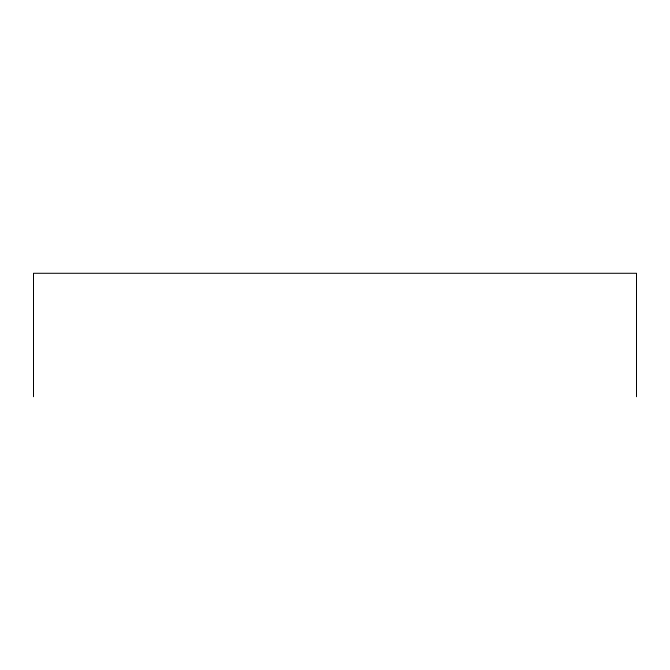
<?xml version="1.0" encoding="UTF-8"?>
<svg xmlns="http://www.w3.org/2000/svg" width="670" height="670" viewBox="0 0 670 670"><rect width="100%" height="100%" fill="white"/><g stroke="black" fill="none" stroke-linecap="round" stroke-linejoin="round"><path stroke-width="1" d="M636.5 396.715L636.5 273.285L33.5 273.285L33.5 396.715"/></g></svg>
